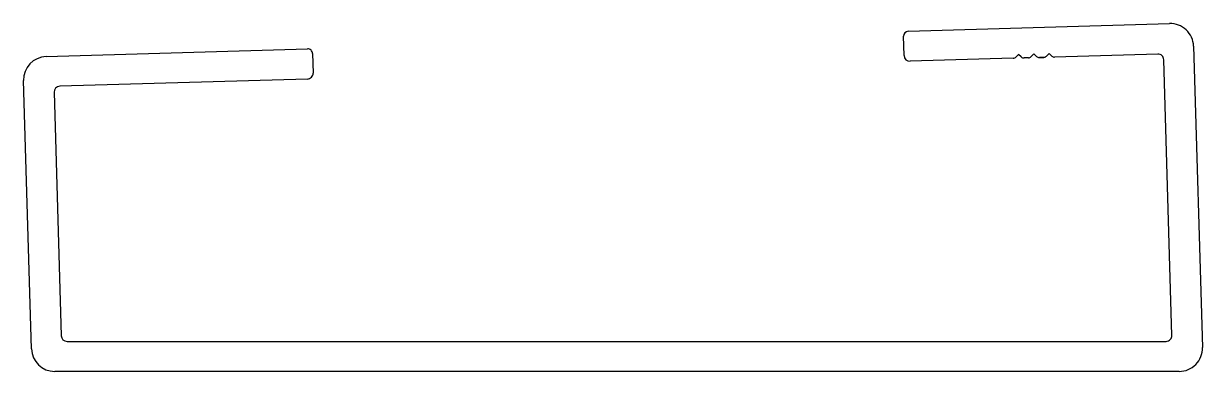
# Model space of a CAD drawing. Extents: x -38.8 to 38.3, y 6.4 to 29.1.
import ezdxf

# ---------------------------------------------------------------- set-up
doc = ezdxf.new("R2010")
doc.units = 0
doc.layers.add('4', color=7, linetype='CONTINUOUS')

msp = doc.modelspace()

# ---------------------------------------------------------------- linework, layer by layer
at = {"layer": '4', "linetype": 'CONTINUOUS'}
for p, q in [((19.046, 28.613), (36.12, 29.115)), ((18.756, 27.651), (18.738, 28.286)), ((-37.28, 26.956), (-20.206, 27.458)), ((-19.879, 27.15), (-19.842, 25.881)), ((18.775, 27.016), (18.756, 27.651)), ((26.247, 27.099), (26.081, 26.923)), ((26.435, 26.934), (26.259, 27.1)), ((27.247, 27.129), (27.081, 26.953)), ((27.434, 26.963), (27.258, 27.129)), ((28.246, 27.158), (28.08, 26.982)), ((28.434, 26.993), (28.258, 27.159)), ((35.352, 27.123), (28.613, 26.925)), ((37.688, 27.636), (38.267, 7.934)), ((25.907, 26.845), (19.167, 26.647)), ((26.906, 26.874), (26.614, 26.866)), ((27.906, 26.904), (27.613, 26.895)), ((27.613, 26.895), (27.906, 26.904)), ((27.906, 26.904), (27.613, 26.895)), ((27.613, 26.895), (27.906, 26.904)), ((27.906, 26.904), (27.613, 26.895)), ((36.275, 8.726), (35.745, 26.753)), ((-20.211, 25.489), (-36.397, 25.013)), ((-38.243, 7.844), (-38.758, 25.388)), ((-36.767, 24.621), (-36.298, 8.703)), ((-35.918, 8.334), (35.894, 8.334)), ((36.744, 6.365), (-36.719, 6.365))]:
    msp.add_line(p, q, dxfattribs=at)
for centre, radius, start, end in [((19.055, 28.295), 0.318, 91.68456, 181.68456), ((36.165, 27.591), 1.524, 1.68456, 91.68456), ((-20.196, 27.141), 0.317, 1.68456, 91.68456), ((19.156, 27.028), 0.381, 181.68456, 271.68456), ((26.253, 27.094), 0.008, 46.68456, 136.68456), ((27.253, 27.123), 0.008, 46.68456, 136.68456), ((27.606, 27.145), 0.25, 226.68456, 271.68456), ((27.898, 27.154), 0.25, 271.68456, 316.68456), ((28.252, 27.153), 0.008, 46.68456, 136.68456), ((28.605, 27.174), 0.25, 226.68456, 271.68456), ((35.364, 26.742), 0.381, 1.68456, 91.68456), ((-37.235, 25.433), 1.524, 91.68456, 181.68456), ((25.899, 27.095), 0.25, 271.68456, 316.68456), ((26.606, 27.116), 0.25, 226.68456, 271.68456), ((26.899, 27.124), 0.25, 271.68456, 316.68456), ((-20.223, 25.87), 0.381, 271.68456, 1.68456), ((-36.386, 24.632), 0.381, 91.68456, 181.68456), ((-35.918, 8.715), 0.381, 181.68456, 270), ((35.894, 8.715), 0.381, 270, 1.68456), ((-36.719, 7.889), 1.524, 181.68456, 270), ((36.744, 7.889), 1.524, 270, 1.68456)]:
    msp.add_arc(centre, radius, start, end, dxfattribs=at)

doc.saveas('drawing.dxf')
